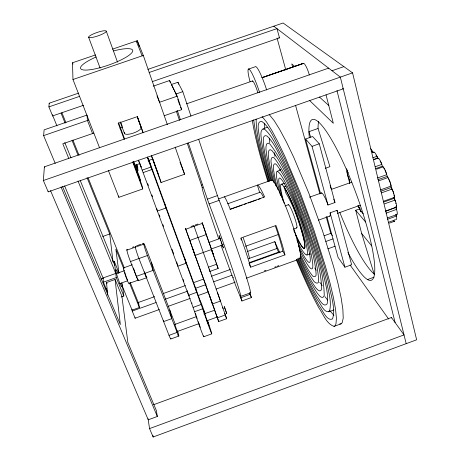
<?xml version="1.0" encoding="UTF-8"?>
<svg xmlns="http://www.w3.org/2000/svg" width="460" height="460" viewBox="0 0 460 460"><rect width="100%" height="100%" fill="white"/><g stroke="black" fill="none" stroke-linecap="round" stroke-linejoin="round"><path stroke-width="0.69" d="M349.807 183.563A5.905 1.184 69.9 0 1 349.163 180.124L348.513 177.583A5.928 1.196 70.1 0 1 347.076 170.809L347.162 172.73A11.971 11.437 21.3 0 0 347.518 173.742A2.967 0.598 70.1 0 0 348.237 177.134L349.698 180.745L349.669 182.706A2.95 0.592 69.9 0 0 349.738 183.413M269.594 138.086L269.755 142.79M358.098 205.815A2.961 0.592 69.6 0 0 358.19 205.925L359.496 207.443L359.68 208.679M342.7 88.418L343.24 88.849L48.208 191.843L48.248 191.101M83.703 105.219L52.589 115.92L52.658 114.712M396.808 214.044L396.589 214.659L387.573 217.902M256.111 119.134C256.45 140.444 263.724 160.954 269.37 181.303M48.208 191.843L43.361 180.521L44.39 166.836L328.607 68.137L328.791 68.845M52.589 115.92L48.909 106.892L49.185 103.218L78.66 93.104M55.229 163.421L43.619 135.608L44.12 129.852L87.009 115.069L87.452 120.485L92.546 133.549L93.846 133.095M144.773 273.085L144.75 273.366A8.803 0.661 70.8 0 0 146.907 277.581M199.174 323.57L177.238 331.51L177.071 330.533M264.707 123.119L264.655 128.743M209.973 271.377L218.172 268.479L202.118 222.542L208.794 241.994M385.514 211.335L396.267 207.23A6.359 1.535 69.2 0 0 395.002 200.094L394.26 198.306L394.369 197.369A6.388 1.552 69.4 0 0 392.035 189.083L391.063 186.11A6.388 1.558 69.6 0 0 387.906 177.589L386.705 174.696A6.365 1.552 69.8 0 0 383.082 166.888L382.386 166.232L381.61 164.001A13.259 1.725 -17.8 0 1 381.823 164.053L381.788 164.398L375.251 166.721M196.426 316.624L174.823 324.432L177.261 331.493M347.875 252.471A85.652 15.577 69.8 0 0 367.534 279.559A85.606 15.565 69.8 0 0 374.371 274.792L374.526 273.884A85.652 15.577 69.8 0 0 341.107 157.82A85.652 15.577 69.8 0 0 309.344 137.758M205.033 313.415A17.359 0.385 70.8 0 0 200.336 301.173L148.712 159.534M374.526 273.884L374.371 274.792L361.669 233.49L355.701 210.283L359.133 209.053L363.21 213.82M218.701 238.728A57.736 1.506 70.5 0 1 202.273 187.645L187.226 143.152M347.518 173.742L348.013 172.805L347.702 171.867M373.359 152.496L373.951 152.455M299.356 249.906C326.968 304.842 304.526 224.146 298.804 213.779C295.285 199.991 266.167 139.207 280.22 194.258M296.89 239.855C301.007 250.361 311.552 266.208 305.756 242.362C300.529 223.267 294.365 204.01 284.119 186.967L286.08 186.271M339.71 323.978L341.124 323.805L342.205 322.661L343.223 318.101L342.861 309.218L341.13 297.89L338.06 283.676L333.713 266.995L322.535 230.92L308.821 193.171L293.71 157.245L286.643 142.462L279.565 129.254L274.097 120.537L269.18 114.505M297.488 258.647C303.548 272.774 309.822 286.873 317.641 300.133C320.39 302.916 324.53 314.628 329.613 310.897C332.005 300.501 327.911 289.742 326.111 279.519C320.896 258.146 314.082 237.199 306.665 216.499C299.224 196.017 291.168 175.731 281.675 156.107C276.627 146.895 272.688 136.332 264.627 129.266C258.779 127.92 261.579 138.31 261.562 141.548C263.465 154.807 267.076 167.75 270.802 180.596M349.163 180.124L349.376 182.051A12.276 10.476 1.7 0 0 349.669 182.706M346.627 168.716L346.61 169.004M138.535 280.629L146.861 277.656M147.855 69.379L283.084 23L352.573 72.858L416.639 339.808L153.134 437L149.54 428.605L404.024 334.914L391.466 317.509L153.669 404.685M186.513 231.213L185.466 228.442L218.684 321.557L226.665 318.728L193.798 225.498L191.021 226.487M107.703 295.13L106.501 282.538L115.075 279.479L121.888 296.079L127.851 342.476L156.354 410.573L157.326 416.467L148.246 419.808L50.514 190.612M142.249 243.8L143.698 243.271M328.75 311.822L333.977 309.919M296.246 259.635C303.128 276.092 310.333 292.457 318.975 308.073C323.38 314.249 326.347 323.828 334.058 326.381L341.124 323.805M203.832 336.731L211.801 333.839M367.534 279.559L374.066 277.184M132.296 264.747L123.579 267.881M138.391 160.114A10.442 0.38 70.4 0 0 142.186 170.131L193.085 307.389L201.169 304.474L202.676 308.781A17.359 0.385 70.8 0 0 211.243 332.77A17.359 0.385 70.8 0 0 207.523 320.528M203.665 335.829A17.371 0.564 70.8 0 1 201.215 330.7A17.371 0.564 70.8 0 1 194.58 311.702L202.676 308.781M249.849 292.813L251.401 297.562L241.954 300.978L240.235 295.791L240.862 295.533M240.718 296.384L250.332 292.911M240.85 297.718L250.315 294.296M203.849 313.938L214.728 310.23M326.882 216.654L338.054 257.353L344.914 267.208L351.641 264.77L337.071 210.323L330.113 212.813A12.316 2.001 69.9 0 1 329.486 215.993M206.482 320.925L217.12 317.072L216.602 315.686M135.522 246.428A8.866 0.673 70.8 0 0 135.895 249.567A8.866 0.673 70.8 0 0 138.943 258.537L169.015 335.346L177.089 332.425A8.55 0.517 71.1 0 0 178.831 336.047A8.55 0.517 71.1 0 0 177.635 331.206M217.321 317.854L225.337 314.95M177.64 335.087L178.635 334.725M170.786 338.98L178.796 336.076M249.044 258.508L276.931 248.503A41.688 3.806 70.2 0 0 278.904 252.879M385.848 210.967L396.267 207.23L396.301 205.695M386.112 213.147L396.566 209.392L396.503 208.943A13.191 2.461 -17.2 0 0 396.273 208.846A3.157 0.759 69.1 0 1 396.503 209.651M137.954 302.617L154.612 296.637M163.145 293.578L185.34 285.602M193.695 282.607L203.579 279.059M211.508 276.213L230.437 269.416M249.297 262.643L279.099 251.942M324.288 235.715L330.746 233.398L332.315 235.572M248.871 263.35L282.837 251.154L284.935 254.886L250.648 267.208L249.464 264.638M138.293 303.859L138.742 303.698L130.18 282.411M138.742 303.698L139.368 307.493L132.077 310.109L122.084 285.608M159.315 309.522L135.142 318.228L132.221 311.075L156.02 302.519M165.134 299.247L187.634 291.157M195.448 288.345L206.143 284.504M213.509 281.853L232.035 275.195M325.858 241.465L333.057 238.878M387.423 219.316L396.474 216.062L396.227 214.958A13.052 6.198 -12.5 0 0 395.933 214.613A3.122 0.742 69.1 0 1 396.083 215.51M221.07 245.41A57.736 1.506 70.5 0 0 232.927 277.754L233.496 277.547M388.752 222.191L393.858 220.351M389.338 223.152L394.519 221.289M306.849 255.15L310.063 253.995M264.385 270.848L265.932 270.29M274.712 267.133L276.259 266.576M277.288 266.202L278.84 265.644M241.954 300.978L235.37 284.694L234.56 282.302L235.129 282.101M167.906 306.435L190.302 298.367M198.082 295.567L208.058 291.973M216.056 289.093L234.502 282.452M246.301 278.202L296.711 260.055M327.911 248.82L335.075 246.238M199.065 299.42L199.559 299.236M199.835 301.352L200.324 301.185M321.115 193.551A12.316 2.001 69.9 0 1 327.991 205.011L334.978 202.515L319.263 143.796L312.604 136.522L305.566 138.995L320.511 193.436M211.341 248.94L223.307 244.731M127.305 249.625A8.872 0.77 70.8 0 0 127.334 252.241A8.872 0.77 70.8 0 0 130.462 261.556L136.344 276.368L153.145 270.371L151.443 262.441M380.523 189.871L391.121 186.076L390.776 184.448M104.943 288.886L106.266 288.414M119.479 283.693L127.403 280.864M380.696 191.268L391.218 187.507M381.501 192.849L392.092 189.066L392.587 189.98A13.34 5.681 -25.8 0 1 392.575 190.262M245.559 246.249L278.587 234.433M293.417 229.126L296.786 227.918M337.393 213.382L360.284 205.2M318.516 220.144L329.837 216.085M383.864 201.129L394.369 197.369L394.467 196.431M383.778 202.055L394.26 198.306M247.492 251.459L274.827 241.667A34.201 3.122 70.2 0 0 280.042 252.816M121.152 297.005L123.832 296.044L122.153 283.429M384.52 203.855L395.065 200.077L395.255 200.324A13.294 1.656 -21.4 0 1 395.169 200.439M208.489 267.151L216.74 264.189M218.356 198.973L271.492 180.176M132.457 247.279L133.854 246.778M136.654 245.784L140.852 244.294M195.184 225.003L197.961 224.02M126.868 250.154L143.733 244.168M185.713 229.258L202.434 223.324M113.028 261.935L114.333 261.476L118.916 272.751M375.849 168.555L382.386 166.232M376.533 169.217L383.151 166.876L384.232 168.682M285.016 205.902L288.38 204.706M309.488 197.196L321.523 192.912M331.746 189.273L351.802 182.131M130.462 261.556L147.413 255.518A8.866 0.575 70.7 0 1 143.738 244.208A8.866 0.575 70.7 0 1 145.814 247.819L174.995 323.604A8.55 0.517 71.1 0 1 175.231 324.225M189.623 240.494L206.442 234.508M377.499 177.98L386.705 174.696L386.624 173.765M377.907 179.688L387.107 176.41M107.807 292.704L103.408 282.175L103.034 277.978L115.77 273.435L78.01 181.027M100.849 279.105L103.488 278.162M116.029 273.688L124.614 270.63M378.689 180.872L387.97 177.577L388.769 179.026A13.334 9.108 -31.5 0 1 388.809 179.239M209.035 242.397L220.984 238.142M103.408 282.175L116.271 277.587L114.333 261.476M276.943 171.356L280.807 169.987M240.264 295.745A57.736 1.506 70.5 0 0 231.69 266.863A57.736 1.506 70.5 0 0 209.093 203.918L207.38 199.145L217.43 195.592L198.662 139.254M102.758 236.446L109.75 233.973L87.02 177.548M209.093 203.918L219.155 200.359A57.695 2.225 70.4 0 1 241.322 261.476A57.695 2.225 70.4 0 1 250.102 292.744M371.162 151.714L372.56 151.242L373.008 152.076A12.61 5.917 -26.3 0 1 373.025 152.513M325.243 168.326L329.929 166.664L318.067 128.466A85.594 16.64 69.8 0 1 318.625 121.44M281.054 184.471L284.245 183.339M227.694 203.763L259.63 192.447A34.201 3.122 70.2 0 1 263.614 197.323M372.221 152.703L373.508 152.248A6.256 1.501 70.1 0 1 376.861 156.32L377.585 158.073L378.879 158.844M372.974 157.699L376.918 156.302L377.154 156.67A13.121 2.363 -21.9 0 1 377.045 156.883L377.338 157.596M230.011 209.455L232.035 208.736M232.708 208.501L234.059 208.018M234.732 207.782L242.144 205.148M244.168 204.435L246.186 203.717M248.204 203.004L256.272 200.14M258.29 199.421L260.302 198.708M373.698 159.447L377.585 158.073M374.21 159.528L378.172 158.136A6.319 1.529 70 0 1 381.788 164.398M128.949 283.435L138.356 280.111M108.422 170.556L118.847 197.334L142.761 188.939L141.858 185.121L133.089 161.661M151.3 155.647L161.04 182.517L184.592 174.248L175.156 147.096M318.067 128.466L308.919 131.681L310.632 137.137M201.492 185.092L202.095 184.88M305.566 138.995L312.035 146.343L319.263 143.796M202.285 187.651L202.877 187.433M134.59 165.393L139.984 163.507M148.08 160.684L152.8 159.033M149.097 162.409L149.638 162.219M150.293 165.79L150.834 165.6M142.186 170.131L150.995 167.049L201.169 304.474M262.907 128.829L267.461 127.236M143.158 172.58L151.932 169.51M332.011 70.742L343.873 66.619M43.361 180.521L352.573 72.858M186.553 103.828L252.528 80.948M262.027 77.688L303.243 63.417M164.208 115.736L181.717 109.664L177.175 96.18L169.613 80.529L153.174 86.187M152.283 81.633L279.502 37.881L276.966 28.623L149.109 72.502M190.952 116.093L182.81 91.666L177.939 82.265L171.413 84.513L173.943 89.757M43.619 135.608L88.757 120.037M175.111 92.172L176.002 94.018L182.81 91.666M248.279 69.167L255.202 66.78A23.19 3.157 71.3 0 1 266.668 89.97M177.175 96.18L159.534 102.275L156.986 95.841M92.546 133.549L62.796 143.802L68.77 158.424M262.125 77.631L303.629 63.325L262.01 77.7M99.561 147.792L72.973 79.505L143.307 55.464L167.371 124.695M48.909 106.892L79.511 96.387M72.973 79.505L72.496 62.767L95.548 54.918M112.493 49.145L137.293 40.693L143.307 55.464M348.513 177.583L348.145 177.37A11.971 2.03 -21.7 0 1 348.237 177.134M334.058 326.381L335.185 325.663L335.961 323.961L336.421 318.36L335.587 309.517L333.425 297.562L329.947 282.785L325.243 265.661L313.593 229.126L299.73 191.509L284.832 156.302L278.001 142.048L271.889 130.594L266.662 122.17L262.033 116.46M358.19 205.925A11.897 10.275 -38.6 0 0 358.472 206.845L360.077 208.926M396.416 214.596L396.589 214.659A6.313 1.506 69.1 0 0 396.508 209.415L395.709 207.121M174.823 324.432L175.024 324.737M273.786 26.191L340.342 77.113L406.186 343.666M278.892 37.392L279.502 37.881M294.935 66.665L291.789 63.928L292.709 67.309M319.418 97.037L328.883 105.627M309.712 100.631L333.327 123.263L326.025 94.846M333.885 315.324L329.935 310.718M349.686 180.734L349.036 179.693M327.675 300.115L324.904 296.625M355.701 210.283L365.562 221.973M322.201 285.568L319.769 282.296M361.669 233.49L371.691 245.939M393.984 197.144L394.404 197.938M350.066 264.96L388.631 319.05M316.233 270.204L314.715 267.944M300.409 254.69C303.726 261.527 306.923 268.548 311.581 274.597C312.898 277.61 316.854 277.426 316.083 273.637C314.508 253.339 306.843 234.048 300.397 214.906C293.468 197.806 287.776 179.544 276.54 164.686C274.016 161.69 272.82 166.342 273.481 168.371C274.005 175.001 275.724 181.464 277.392 187.875M211.364 248.986L209.553 243.765M348.001 172.782L347.173 170.907M309.931 253.828L310.19 254.253M382.737 166.416L382.858 166.75M218.172 268.508L216.821 264.92M373.066 152.467L372.439 151.26A6.181 1.466 70.2 0 0 370.61 148.798M391.23 187.824L391.563 188.462M391.673 188.68L392.006 189.324M392.121 189.537L392.455 190.181M174.236 90.355L174.817 91.563M180.498 107.094L181.717 109.664M298.379 245.634C322.926 294.475 302.697 222.261 297.614 213.233C293.543 198.749 269.537 150.65 282.572 199.335M300.202 256.346C303.985 264.397 307.728 272.567 312.909 279.841C313.95 282.549 318.935 285.47 318.676 280.508C317.331 257.83 308.505 236.302 301.426 214.929C293.555 195.598 287.247 174.794 274.355 158.102C271.256 155.037 270.578 160.822 271.164 162.886C271.877 170.723 273.936 178.359 275.954 185.932M295.642 234.922C298.551 242.644 308.384 259.06 303.611 238.533C299.356 222.841 294.32 207.006 285.896 193.022L284.119 186.967M295.193 233.921L295.423 234.427M299.765 257.772C304.198 267.461 308.631 277.236 314.617 286.085C315.715 288.385 320.907 294.066 321.678 288.661C320.798 263.304 310.517 239.229 302.801 215.343C293.79 193.275 286.724 169.372 271.831 150.42C268.134 147.327 267.961 154.227 268.467 156.417C269.347 165.33 271.688 174.018 274.01 182.643M299.161 258.382C304.083 269.411 309.085 280.479 315.606 290.668C317.084 292.859 322.098 301.07 324.225 295.648C323.921 268.502 312.518 242.667 304.497 217.08C294.429 192.222 286.545 165.301 269.825 143.963C265.483 140.582 265.696 148.758 266.208 151.19C267.283 161.086 269.888 170.746 272.498 180.331M298.264 258.583C303.882 271.446 309.637 284.326 317.003 296.297C319.131 298.753 323.432 308.384 327.146 303.887C328.848 293.566 325.139 283.17 323.173 273.119C318.343 253.834 312.167 234.91 305.452 216.206C298.597 197.369 291.18 178.716 282.452 160.666C277.874 152.179 274.148 142.675 266.967 135.987C261.843 133.647 263.465 142.962 263.643 145.642C265.104 157.228 268.203 168.527 271.354 179.739M294.061 231.322L294.285 231.851M249.464 293.043L251.401 297.562M44.39 166.836L44.683 167.52M61.019 186.95L157.326 416.467M296.832 259.239C303.571 275.143 310.563 291.007 319.24 305.969C322.287 309.241 326.796 321.914 332.597 318.884C335.662 307.596 330.82 295.653 328.957 284.476C323.242 261.05 315.75 238.096 307.596 215.418C299.287 192.648 290.306 170.079 279.588 148.327C274.275 139.087 270.399 127.943 261.683 121.313C255.34 121.187 259.538 133.929 259.285 137.534C261.688 152.202 265.725 166.543 269.957 180.774M64.624 185.938L103.034 277.978M62.491 186.369L120.347 324.57L115.075 279.479M106.501 282.538L107.053 283.86M377.441 157.837L377.735 158.55M394.007 197.806L394.312 198.536M394.41 198.783L394.714 199.513M150.995 167.049L147.275 157.015M116.271 277.587L123.832 296.044M209.064 242.454L209.461 243.507M52.894 115.977L56.954 125.925M49.185 103.218L49.415 103.776M64.774 142.56L70.995 157.826M80.189 180.4L114.804 265.38M61.945 112.798L65.958 122.78M72.916 140.07L79.068 155.371M88.165 177.986L124.292 267.777M61.082 113.16L65.096 123.119M72.047 140.375L77.93 154.98M123.878 269.042L115.868 249.153L118.939 273.079M129.484 282.963L139.368 307.493M136.223 41.061L142.146 55.861M200.175 326.847L200.364 327.313M192.033 303.324L191.889 302.967M219.155 200.359L217.43 195.592M147.413 255.518L177.089 332.425M72.496 62.767L73.013 64.101M179.969 162.213L184.592 174.248M199.749 325.749L199.973 326.324M212.744 253.029L213.124 253.966L211.634 249.481L194.971 255.432L192.665 248.452L209.582 295.671M394.266 195.747L394.174 195.5A13.035 11.212 5 0 0 393.961 195.005M232.927 277.754L234.56 282.302M133.9 161.954L139.662 177.382L140.576 181.269L133.176 161.46M118.565 122.791L124.574 138.874M124.212 139.34L118.191 123.257L137.184 116.685L143.025 132.808M132.733 162.127L142.761 188.939M212.606 252.661L212.255 251.706M199.519 325.139L199.048 323.851M120.98 122.889L122.222 126.224M136.379 164.231L137.868 168.233L137.114 165.054M136.396 164.657L137.994 170.303A13.852 4.887 -19.9 0 0 136.683 171.367M88.602 37.191L100.119 68.109M120.158 121.871L124.413 133.296M136.034 165.042L137.994 170.303M221.984 244.283L223.451 247.946L219.058 235.572L220.288 239.505M147.74 183.695L148.407 185.489M151.915 194.977L152.57 196.742M159.281 214.872L159.925 216.614M162.92 224.704L163.559 226.423M172.023 249.303L172.764 251.309M173.012 251.976L173.754 253.983M183.166 279.41L183.827 281.204M189.077 295.383L189.353 296.131M193.085 307.389L194.58 311.702M212.043 251.125L211.554 249.78M139.259 162.133L141.3 167.193L141.249 166.784M221.547 243.075L221.766 243.691M152.611 158.407L158.125 173.621M137.293 116.311L142.887 131.761M151.65 155.94L156.273 168.705M156.756 170.05L159.925 178.779M106.294 31.188A9.35 1.765 -19.1 0 1 93.391 37.208A9.35 1.765 -19.1 0 1 92.673 34.224A9.35 1.765 -19.1 0 1 106.294 31.188L117.518 62.163M137.281 116.708L141.185 127.477M205.051 314.042L203.222 309.361L208.886 325.582L207.46 320.959M186.731 231.823L186.961 232.461M216.01 262.671L216.292 263.459M187.197 233.117L192.458 247.819M221.099 241.828L221.323 242.454M214.693 309.959L209.812 296.32L212.359 303.997L220.449 301.076L217.517 292.807M216.407 315.146L214.647 310.046M138.834 160.937L139.052 161.546M215.424 261.027L214.567 258.606M225.354 309.62L224.267 306.567L226.745 313.588L225.607 310.339M224.98 313.95L224.75 313.289M198.266 321.672L198.542 322.443M223.083 308.574L222.594 307.199L222.703 307.504M225.009 314.053L226.665 318.728M148.108 158.113L148.327 158.723M147.453 157.234L150.064 164.128L148.54 159.338M209.139 268.996L209.996 271.44M220.478 240.045L220.673 240.62M211.312 249.239L214.055 257.146M137.293 40.693L139.409 46.776M217.137 316.905L218.707 321.609M177.261 110.44L180.412 119.715M188.364 143.129L207.38 199.145M176.301 111.021L179.486 120.382M176.002 94.018L176.663 95.979M177.767 99.256L179.751 105.144M169.613 80.529L170.292 82.53M196.857 317.578L197.133 318.389M177.939 82.265L178.595 84.226M346.926 169.527L347.081 169.993M347.392 170.93L347.547 171.402M359.496 207.443L360.726 211.151A2.984 0.598 69.5 0 0 361.008 211.928M216.999 316.687L217.103 317.015M395.951 206.77L396.031 207.086M195.943 314.755L196.138 315.376M267.869 181.493C261.688 161.431 255.748 141.197 252.293 120.457M268.536 181.355C262.47 161.178 256.312 140.846 253.702 119.876M259.63 192.447L257.381 185.161A41.688 3.806 70.2 0 1 264.638 196.949L230.242 209.15A41.785 2.007 70.4 0 0 224.273 196.874M274.827 241.667L276.931 248.503M195.178 287.207L196.742 292.336L188.594 295.268L187.306 290.749M184.655 258.359L186.122 263.218L177.824 266.185L176.629 261.901M195.77 314.197L195.506 313.312M160.109 179.406L161.04 182.517M282.745 199.922L282.917 200.514M164.726 203.705L165.985 208.018L157.4 211.048L156.745 208.564M280.41 194.925L280.606 195.598M277.598 188.634L277.805 189.393M277.058 38.088L285.815 69.949M295.527 105.271L319.895 193.919M326.18 216.775L330.746 233.398M312.035 146.343L327.991 205.011M330.113 212.813L344.914 267.208M282.003 183.793L282.239 184.65M391.466 317.509L391.598 318.044M336.967 90.516L395.123 322.575M396.054 214.555L396.416 216.085A6.244 1.478 69.1 0 1 395.548 219.15M169.763 310.017L171.77 318.648L163.628 321.586L163.34 320.252M118.628 195.931L118.847 197.334M135.05 317.618L135.142 318.228M152.881 435.315L152.967 435.873M153.048 436.436L153.134 437M131.974 309.39L132.221 311.075M148.08 418.686L149.54 428.605M280.163 170.24L280.031 169.234M109.75 233.973L113.016 261.907M274.902 156.463L274.643 152.726M140.662 126.879A8.878 2.702 -19.6 0 1 133.469 133.049A8.878 2.702 -19.6 0 1 124.579 132.457M120.025 128.455A23.615 7.187 -19.6 0 1 122.711 127.052M136.24 167.147A23.092 8.148 -19.9 0 1 137.143 166.664M139.662 177.382A13.852 4.887 -19.9 0 1 139.098 177.376M243.231 237.82A25.128 1.294 70.4 0 1 248.802 258.215M138.615 280.404A8.809 0.753 70.9 0 1 136.344 276.368M129.133 283.222A8.263 0.811 70.9 0 1 125.419 275.459A8.263 0.811 70.9 0 1 124.01 268.14M170.809 338.313A8.556 0.609 71.2 0 1 169.015 335.346M146.125 276.224A8.251 0.615 70.8 0 1 144.273 271.768M127.604 280.071A5.29 0.517 70.9 0 1 124.74 272.084M138.408 280.042A8.257 0.707 70.9 0 1 136.43 276.437A8.257 0.707 70.9 0 1 133.521 267.933M359.478 208.23A5.923 1.184 69.6 0 1 357.966 205.677M360.997 211.629A5.968 1.202 69.5 0 1 360.634 210.611L360.496 211.025A12.017 2.11 -17.5 0 0 360.726 211.151M386.538 173.65A13.357 5.721 -13.2 0 0 386.25 173.339A3.18 0.776 69.8 0 0 385.313 170.758M384.784 169.849A3.18 0.776 69.8 0 1 384.911 170.039M394.789 219.5A6.17 1.438 69.1 0 1 393.622 220.938M395.962 207.103A1.121 0.782 -5.1 0 1 396.043 207.391M395.33 201.037A3.18 0.77 69.2 0 1 395.525 201.618M395.847 203.004A3.18 0.77 69.2 0 1 395.882 203.619M392.564 190.4A3.191 0.782 69.4 0 1 393.271 192.061M393.541 192.976A3.191 0.782 69.4 0 1 393.697 193.781M388.987 179.837A3.197 0.782 69.6 0 1 390.086 182.321M390.322 183.195A3.197 0.782 69.6 0 1 390.413 183.689M380.155 161.138A3.157 0.77 70 0 1 380.276 161.276M380.667 161.851A3.157 0.77 70 0 1 381.421 163.455M377.821 158.154A1.11 0.776 -32.7 0 1 377.942 158.418M376.061 155.106A3.128 0.753 70.1 0 1 376.188 155.267M376.573 155.888A3.128 0.753 70.1 0 1 377.045 156.883M372.79 152.248A3.093 0.736 70.2 0 1 372.91 152.45M333.713 199.134A12.311 2.11 69.9 0 1 334.978 202.515M337.071 210.323A12.311 2.11 69.9 0 1 337.237 211.882M284.24 203.423A33.977 4.048 70.1 0 1 286.356 190.963A33.977 4.048 70.1 0 1 304.342 241.258A33.977 4.048 70.1 0 1 293.704 229.896M288.202 205.091A12.345 1.472 70.1 0 1 293.963 215.746A12.345 1.472 70.1 0 1 296.424 227.763M250.044 81.667A23.201 2.95 71.3 0 1 249.642 69.655A23.201 2.95 71.3 0 1 259.561 92.437M374.589 274.419A85.594 16.64 69.8 0 1 339.808 212.434M331.372 189.296A85.594 16.64 69.8 0 1 330.125 185.472M113.654 50.899A27.606 6.043 -19.2 0 1 128.662 55.528A27.606 6.043 -19.2 0 1 86.745 70.058A27.606 6.043 -19.2 0 1 96.169 56.965M121.428 282.934A9.091 0.977 71 0 1 120.526 284.803A9.091 0.977 71 0 1 116.098 271.854A9.091 0.977 71 0 1 118.18 273.424M303.094 63.612A10.591 2.041 71.7 0 1 309.356 74.997M252.281 81.472A10.632 1.351 71.3 0 1 257.928 92.857M275.385 226.119A34.201 3.122 70.2 0 1 282.837 251.154M240.821 238.464A34.281 1.644 70.4 0 1 241.379 240.051M250.648 267.208A41.785 2.007 70.4 0 0 241.057 237.941L275.954 225.48A41.688 3.806 70.2 0 1 284.935 254.886M271.164 180.607A41.647 4.571 70.1 0 1 290.438 218.885A41.647 4.571 70.1 0 1 298.885 258.129"/></g></svg>
